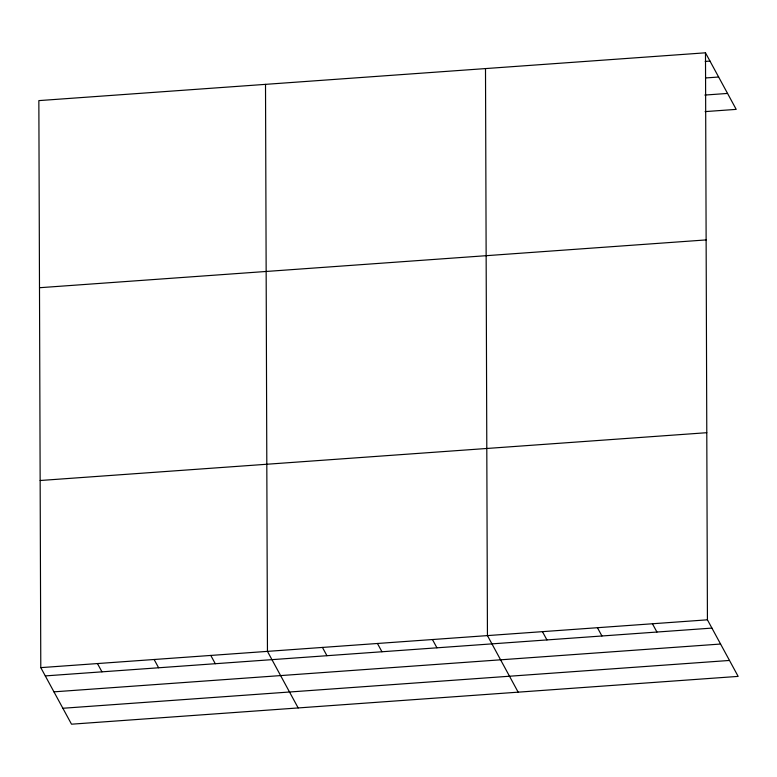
<?xml version="1.0" encoding="UTF-8"?>
<svg xmlns="http://www.w3.org/2000/svg" width="777" height="777" viewBox="0 0 777 777"><rect width="100%" height="100%" fill="white"/><g stroke="black" fill="none" stroke-linecap="round" stroke-linejoin="round"><path stroke-width="1.17" d="M705.487 52.807L38.85 100.612L40.792 667.628L71.513 724.193L738.15 676.388L707.429 619.823L705.487 52.807L736.207 109.372L705.118 111.606M705.195 61.422L709.984 61.082M705.487 77.962L718.638 77.02M704.836 95.066L727.554 93.434M39.491 287.723L706.128 239.918M40.151 480.507L706.788 432.702M40.792 667.628L707.429 619.823M45.289 675.903L711.926 628.098M53.943 691.841L720.58 644.036M62.859 708.265L729.496 660.45M652.437 623.766L656.934 632.041M597.435 627.709L601.932 635.984M542.443 631.652L546.93 639.927M518.162 692.171L487.441 635.596L485.499 68.58M432.449 639.539L436.936 647.814M377.447 643.482L381.944 651.757M322.445 647.426L326.942 655.701M298.174 707.944L267.453 651.369L265.511 84.353M210.79 655.429L215.278 663.713M154.128 659.498L158.615 667.773M97.455 663.558L101.952 671.833"/></g></svg>
